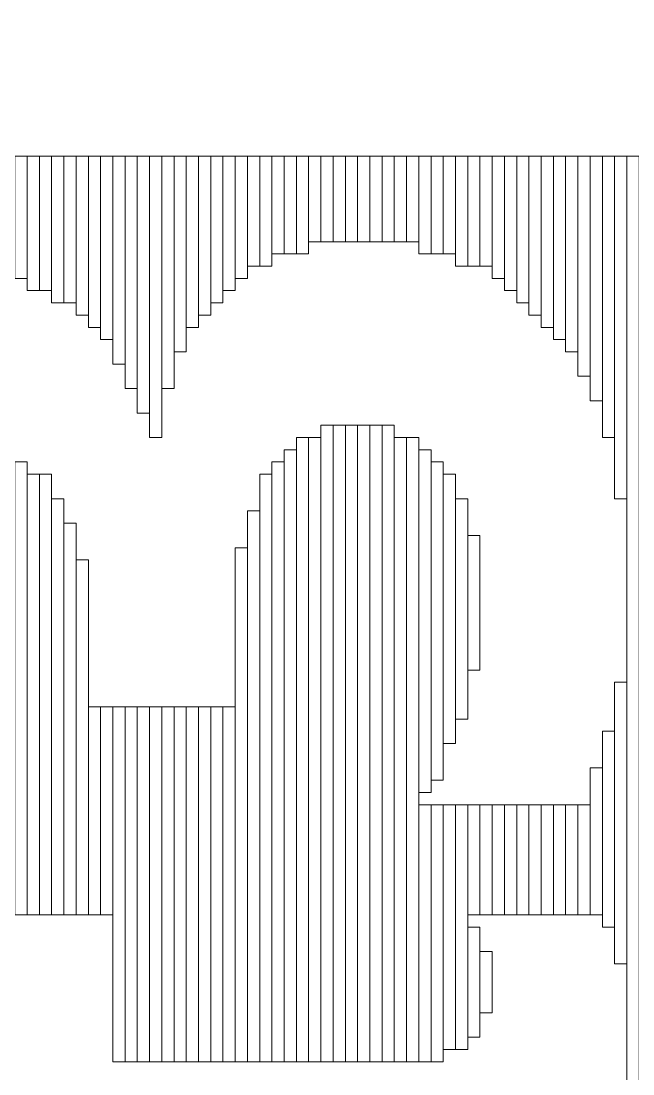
# Model space of a CAD drawing. Header units: millimetres. Extents: x -90 to 99, y -65 to 67.
# Drawn here: x -49.687 to -48.417, y 2.821 to 5.006 of the extents above; entities that cross this region are included whole.
import ezdxf

# ---------------------------------------------------------------- set-up
doc = ezdxf.new("R2010")
doc.units = ezdxf.units.MM
doc.header["$MEASUREMENT"] = 0
doc.layers.add('BG_OUTLINE', color=7, linetype='Continuous')
doc.layers.add('MA_PEN3', color=7, linetype='Continuous')

msp = doc.modelspace()

# ---------------------------------------------------------------- linework, layer by layer
at = {"layer": 'BG_OUTLINE', "color": 3, "lineweight": 9}
msp.add_open_spline([(-71.7269, -61.8795), (-71.7269, -61.8795), (-71.7343, 42.2681), (-71.7343, 42.2681), (-71.7343, 42.2681), (-71.7348, 43.0066), (-71.4419, 43.715), (-70.92, 44.2375), (-70.92, 44.2375), (-70.3982, 44.76), (-69.6866, 45.0538), (-68.9482, 45.0543), (-68.9482, 45.0543), (-68.9482, 45.0543), (75.2046, 45.0543), (75.2046, 45.0543), (75.2046, 45.0543), (76.8319, 45.0552), (78.1763, 43.7805), (78.2661, 42.1556), (78.2661, 42.1556), (78.2661, 42.1556), (78.2661, 31.2814), (78.2661, 31.2814), (78.2661, 31.2814), (78.2661, 31.2814), (72.2646, 31.2814), (72.2646, 31.2814), (72.2646, 31.2814), (72.2646, 31.2814), (72.2646, 26.9814), (72.2646, 26.9814), (72.2646, 26.9814), (72.2646, 26.9814), (78.2661, 26.9814), (78.2661, 26.9814), (78.2661, 26.9814), (78.2661, 26.9814), (78.2661, 18.6553), (78.2661, 18.6553), (78.2661, 18.6553), (78.2661, 18.6553), (72.2496, 18.6553), (72.2496, 18.6553), (72.2496, 18.6553), (72.2496, 18.6553), (72.2496, 14.3553), (72.2496, 14.3553), (72.2496, 14.3553), (72.2496, 14.3553), (78.2661, 14.3553), (78.2661, 14.3553), (78.2661, 14.3553), (78.2661, 14.3553), (78.2661, 9.255), (78.2661, 9.255), (78.2661, 9.255), (78.2661, 9.255), (72.2648, 9.255), (72.2648, 9.255), (72.2648, 9.255), (72.2648, 9.255), (72.2648, 4.955), (72.2648, 4.955), (72.2648, 4.955), (72.2648, 4.955), (78.2661, 4.955), (78.2661, 4.955), (78.2661, 4.955), (78.2661, 4.955), (78.2661, -3.3762), (78.2661, -3.3762), (78.2661, -3.3762), (78.2661, -3.3762), (72.2445, -3.3762), (72.2445, -3.3762), (72.2445, -3.3762), (72.2445, -3.3762), (72.2445, -7.6762), (72.2445, -7.6762), (72.2445, -7.6762), (72.2445, -7.6762), (78.2661, -7.6762), (78.2661, -7.6762), (78.2661, -7.6762), (78.2661, -7.6762), (78.2661, -12.7615), (78.2661, -12.7615), (78.2661, -12.7615), (78.2661, -12.7615), (72.2651, -12.7615), (72.2651, -12.7615), (72.2651, -12.7615), (72.2651, -12.7615), (72.2651, -17.0615), (72.2651, -17.0615), (72.2651, -17.0615), (72.2651, -17.0615), (78.2661, -17.0615), (78.2661, -17.0615), (78.2661, -17.0615), (78.2661, -17.0615), (78.2661, -25.4097), (78.2661, -25.4097), (78.2661, -25.4097), (78.2661, -25.4097), (72.2656, -25.4097), (72.2656, -25.4097), (72.2656, -25.4097), (72.2656, -25.4097), (72.2656, -29.7097), (72.2656, -29.7097), (72.2656, -29.7097), (72.2656, -29.7097), (78.2661, -29.7097), (78.2661, -29.7097), (78.2661, -29.7097), (78.2661, -29.7097), (78.2661, -34.793), (78.2661, -34.793), (78.2661, -34.793), (78.2661, -34.793), (72.2679, -34.793), (72.2679, -34.793), (72.2679, -34.793), (72.2679, -34.793), (72.2679, -39.0929), (72.2679, -39.0929), (72.2679, -39.0929), (72.2679, -39.0929), (78.2661, -39.0929), (78.2661, -39.0929), (78.2661, -39.0929), (78.2661, -39.0929), (78.2661, -47.4269), (78.2661, -47.4269), (78.2661, -47.4269), (78.2661, -47.4269), (72.2679, -47.4269), (72.2679, -47.4269), (72.2679, -47.4269), (72.2679, -47.4269), (72.2679, -51.7269), (72.2679, -51.7269), (72.2679, -51.7269), (72.2679, -51.7269), (78.2661, -51.7269), (78.2661, -51.7269), (78.2661, -51.7269), (78.2661, -51.7269), (78.2661, -51.8138), (78.2661, -51.8138), (78.2661, -51.8138), (78.2661, -51.8138), (78.2656, -61.8468), (78.2656, -61.8468), (78.2656, -61.8468), (78.2661, -62.6669), (77.9407, -63.4536), (77.3612, -64.0339), (77.3612, -64.0339), (76.7817, -64.6142), (75.9915, -64.9405), (75.1713, -64.941), (75.1713, -64.941), (75.1713, -64.941), (-68.6609, -64.9456), (-68.6609, -64.9456), (-68.6609, -64.9456), (-69.4735, -64.9461), (-70.2531, -64.6237), (-70.8281, -64.0495), (-70.8281, -64.0495), (-71.4031, -63.4752), (-71.7264, -62.6922), (-71.7269, -61.8795)], degree=3, knots=[0, 0, 0, 0, 0.022727, 0.022727, 0.022727, 0.022727, 0.045455, 0.045455, 0.045455, 0.045455, 0.068182, 0.068182, 0.068182, 0.068182, 0.090909, 0.090909, 0.090909, 0.090909, 0.113636, 0.113636, 0.113636, 0.113636, 0.136364, 0.136364, 0.136364, 0.136364, 0.159091, 0.159091, 0.159091, 0.159091, 0.181818, 0.181818, 0.181818, 0.181818, 0.204545, 0.204545, 0.204545, 0.204545, 0.227273, 0.227273, 0.227273, 0.227273, 0.25, 0.25, 0.25, 0.25, 0.272727, 0.272727, 0.272727, 0.272727, 0.295455, 0.295455, 0.295455, 0.295455, 0.318182, 0.318182, 0.318182, 0.318182, 0.340909, 0.340909, 0.340909, 0.340909, 0.363636, 0.363636, 0.363636, 0.363636, 0.386364, 0.386364, 0.386364, 0.386364, 0.409091, 0.409091, 0.409091, 0.409091, 0.431818, 0.431818, 0.431818, 0.431818, 0.454545, 0.454545, 0.454545, 0.454545, 0.477273, 0.477273, 0.477273, 0.477273, 0.5, 0.5, 0.5, 0.5, 0.522727, 0.522727, 0.522727, 0.522727, 0.545455, 0.545455, 0.545455, 0.545455, 0.568182, 0.568182, 0.568182, 0.568182, 0.590909, 0.590909, 0.590909, 0.590909, 0.613636, 0.613636, 0.613636, 0.613636, 0.636364, 0.636364, 0.636364, 0.636364, 0.659091, 0.659091, 0.659091, 0.659091, 0.681818, 0.681818, 0.681818, 0.681818, 0.704545, 0.704545, 0.704545, 0.704545, 0.727273, 0.727273, 0.727273, 0.727273, 0.75, 0.75, 0.75, 0.75, 0.772727, 0.772727, 0.772727, 0.772727, 0.795455, 0.795455, 0.795455, 0.795455, 0.818182, 0.818182, 0.818182, 0.818182, 0.840909, 0.840909, 0.840909, 0.840909, 0.863636, 0.863636, 0.863636, 0.863636, 0.886364, 0.886364, 0.886364, 0.886364, 0.909091, 0.909091, 0.909091, 0.909091, 0.931818, 0.931818, 0.931818, 0.931818, 0.954545, 0.954545, 0.954545, 0.954545, 0.977273, 0.977273, 0.977273, 0.977273, 1, 1, 1, 1], dxfattribs=at)
at = {"layer": 'MA_PEN3', "color": 5, "lineweight": 9}
for points in [[(-49.6743, 4.4724), (-49.6743, 4.4724), (-49.6997, 4.4724), (-49.6997, 4.4724), (-49.6997, 4.4724), (-49.6997, 4.4724), (-49.6997, 4.7264), (-49.6997, 4.7264), (-49.6997, 4.7264), (-49.6997, 4.7264), (-49.6743, 4.7264), (-49.6743, 4.7264), (-49.6743, 4.7264), (-49.6743, 4.7264), (-49.6743, 4.4724), (-49.6743, 4.4724)], [(-49.649, 4.447), (-49.649, 4.447), (-49.6743, 4.447), (-49.6743, 4.447), (-49.6743, 4.447), (-49.6743, 4.447), (-49.6743, 4.7264), (-49.6743, 4.7264), (-49.6743, 4.7264), (-49.6743, 4.7264), (-49.649, 4.7264), (-49.649, 4.7264), (-49.649, 4.7264), (-49.649, 4.7264), (-49.649, 4.447), (-49.649, 4.447)], [(-49.6235, 4.447), (-49.6235, 4.447), (-49.649, 4.447), (-49.649, 4.447), (-49.649, 4.447), (-49.649, 4.447), (-49.649, 4.7264), (-49.649, 4.7264), (-49.649, 4.7264), (-49.649, 4.7264), (-49.6235, 4.7264), (-49.6235, 4.7264), (-49.6235, 4.7264), (-49.6235, 4.7264), (-49.6235, 4.447), (-49.6235, 4.447)], [(-49.5981, 4.4216), (-49.5981, 4.4216), (-49.6235, 4.4216), (-49.6235, 4.4216), (-49.6235, 4.4216), (-49.6235, 4.4216), (-49.6235, 4.7264), (-49.6235, 4.7264), (-49.6235, 4.7264), (-49.6235, 4.7264), (-49.5981, 4.7264), (-49.5981, 4.7264), (-49.5981, 4.7264), (-49.5981, 4.7264), (-49.5981, 4.4216), (-49.5981, 4.4216)], [(-49.5728, 4.4216), (-49.5728, 4.4216), (-49.5981, 4.4216), (-49.5981, 4.4216), (-49.5981, 4.4216), (-49.5981, 4.4216), (-49.5981, 4.7264), (-49.5981, 4.7264), (-49.5981, 4.7264), (-49.5981, 4.7264), (-49.5728, 4.7264), (-49.5728, 4.7264), (-49.5728, 4.7264), (-49.5728, 4.7264), (-49.5728, 4.4216), (-49.5728, 4.4216)], [(-49.5473, 4.3962), (-49.5473, 4.3962), (-49.5728, 4.3962), (-49.5728, 4.3962), (-49.5728, 4.3962), (-49.5728, 4.3962), (-49.5728, 4.7264), (-49.5728, 4.7264), (-49.5728, 4.7264), (-49.5728, 4.7264), (-49.5473, 4.7264), (-49.5473, 4.7264), (-49.5473, 4.7264), (-49.5473, 4.7264), (-49.5473, 4.3962), (-49.5473, 4.3962)], [(-49.5219, 4.3708), (-49.5219, 4.3708), (-49.5473, 4.3708), (-49.5473, 4.3708), (-49.5473, 4.3708), (-49.5473, 4.3708), (-49.5473, 4.7264), (-49.5473, 4.7264), (-49.5473, 4.7264), (-49.5473, 4.7264), (-49.5219, 4.7264), (-49.5219, 4.7264), (-49.5219, 4.7264), (-49.5219, 4.7264), (-49.5219, 4.3708), (-49.5219, 4.3708)], [(-49.4966, 4.3454), (-49.4966, 4.3454), (-49.5219, 4.3454), (-49.5219, 4.3454), (-49.5219, 4.3454), (-49.5219, 4.3454), (-49.5219, 4.7264), (-49.5219, 4.7264), (-49.5219, 4.7264), (-49.5219, 4.7264), (-49.4966, 4.7264), (-49.4966, 4.7264), (-49.4966, 4.7264), (-49.4966, 4.7264), (-49.4966, 4.3454), (-49.4966, 4.3454)], [(-49.4711, 4.2946), (-49.4711, 4.2946), (-49.4966, 4.2946), (-49.4966, 4.2946), (-49.4966, 4.2946), (-49.4966, 4.2946), (-49.4966, 4.7264), (-49.4966, 4.7264), (-49.4966, 4.7264), (-49.4966, 4.7264), (-49.4711, 4.7264), (-49.4711, 4.7264), (-49.4711, 4.7264), (-49.4711, 4.7264), (-49.4711, 4.2946), (-49.4711, 4.2946)], [(-49.4457, 4.2438), (-49.4457, 4.2438), (-49.4711, 4.2438), (-49.4711, 4.2438), (-49.4711, 4.2438), (-49.4711, 4.2438), (-49.4711, 4.7264), (-49.4711, 4.7264), (-49.4711, 4.7264), (-49.4711, 4.7264), (-49.4457, 4.7264), (-49.4457, 4.7264), (-49.4457, 4.7264), (-49.4457, 4.7264), (-49.4457, 4.2438), (-49.4457, 4.2438)], [(-49.4204, 4.193), (-49.4204, 4.193), (-49.4457, 4.193), (-49.4457, 4.193), (-49.4457, 4.193), (-49.4457, 4.193), (-49.4457, 4.7264), (-49.4457, 4.7264), (-49.4457, 4.7264), (-49.4457, 4.7264), (-49.4204, 4.7264), (-49.4204, 4.7264), (-49.4204, 4.7264), (-49.4204, 4.7264), (-49.4204, 4.193), (-49.4204, 4.193)], [(-49.3949, 4.1422), (-49.3949, 4.1422), (-49.4204, 4.1422), (-49.4204, 4.1422), (-49.4204, 4.1422), (-49.4204, 4.1422), (-49.4204, 4.7264), (-49.4204, 4.7264), (-49.4204, 4.7264), (-49.4204, 4.7264), (-49.3949, 4.7264), (-49.3949, 4.7264), (-49.3949, 4.7264), (-49.3949, 4.7264), (-49.3949, 4.1422), (-49.3949, 4.1422)], [(-49.3695, 4.2438), (-49.3695, 4.2438), (-49.3949, 4.2438), (-49.3949, 4.2438), (-49.3949, 4.2438), (-49.3949, 4.2438), (-49.3949, 4.7264), (-49.3949, 4.7264), (-49.3949, 4.7264), (-49.3949, 4.7264), (-49.3695, 4.7264), (-49.3695, 4.7264), (-49.3695, 4.7264), (-49.3695, 4.7264), (-49.3695, 4.2438), (-49.3695, 4.2438)], [(-49.3442, 4.32), (-49.3442, 4.32), (-49.3695, 4.32), (-49.3695, 4.32), (-49.3695, 4.32), (-49.3695, 4.32), (-49.3695, 4.7264), (-49.3695, 4.7264), (-49.3695, 4.7264), (-49.3695, 4.7264), (-49.3442, 4.7264), (-49.3442, 4.7264), (-49.3442, 4.7264), (-49.3442, 4.7264), (-49.3442, 4.32), (-49.3442, 4.32)], [(-49.3187, 4.3708), (-49.3187, 4.3708), (-49.3442, 4.3708), (-49.3442, 4.3708), (-49.3442, 4.3708), (-49.3442, 4.3708), (-49.3442, 4.7264), (-49.3442, 4.7264), (-49.3442, 4.7264), (-49.3442, 4.7264), (-49.3187, 4.7264), (-49.3187, 4.7264), (-49.3187, 4.7264), (-49.3187, 4.7264), (-49.3187, 4.3708), (-49.3187, 4.3708)], [(-49.2933, 4.3962), (-49.2933, 4.3962), (-49.3187, 4.3962), (-49.3187, 4.3962), (-49.3187, 4.3962), (-49.3187, 4.3962), (-49.3187, 4.7264), (-49.3187, 4.7264), (-49.3187, 4.7264), (-49.3187, 4.7264), (-49.2933, 4.7264), (-49.2933, 4.7264), (-49.2933, 4.7264), (-49.2933, 4.7264), (-49.2933, 4.3962), (-49.2933, 4.3962)], [(-49.268, 4.4216), (-49.268, 4.4216), (-49.2933, 4.4216), (-49.2933, 4.4216), (-49.2933, 4.4216), (-49.2933, 4.4216), (-49.2933, 4.7264), (-49.2933, 4.7264), (-49.2933, 4.7264), (-49.2933, 4.7264), (-49.268, 4.7264), (-49.268, 4.7264), (-49.268, 4.7264), (-49.268, 4.7264), (-49.268, 4.4216), (-49.268, 4.4216)], [(-49.2425, 4.447), (-49.2425, 4.447), (-49.268, 4.447), (-49.268, 4.447), (-49.268, 4.447), (-49.268, 4.447), (-49.268, 4.7264), (-49.268, 4.7264), (-49.268, 4.7264), (-49.268, 4.7264), (-49.2425, 4.7264), (-49.2425, 4.7264), (-49.2425, 4.7264), (-49.2425, 4.7264), (-49.2425, 4.447), (-49.2425, 4.447)], [(-49.2171, 4.4724), (-49.2171, 4.4724), (-49.2425, 4.4724), (-49.2425, 4.4724), (-49.2425, 4.4724), (-49.2425, 4.4724), (-49.2425, 4.7264), (-49.2425, 4.7264), (-49.2425, 4.7264), (-49.2425, 4.7264), (-49.2171, 4.7264), (-49.2171, 4.7264), (-49.2171, 4.7264), (-49.2171, 4.7264), (-49.2171, 4.4724), (-49.2171, 4.4724)], [(-49.1917, 4.4978), (-49.1917, 4.4978), (-49.2171, 4.4978), (-49.2171, 4.4978), (-49.2171, 4.4978), (-49.2171, 4.4978), (-49.2171, 4.7264), (-49.2171, 4.7264), (-49.2171, 4.7264), (-49.2171, 4.7264), (-49.1917, 4.7264), (-49.1917, 4.7264), (-49.1917, 4.7264), (-49.1917, 4.7264), (-49.1917, 4.4978), (-49.1917, 4.4978)], [(-49.1663, 4.4978), (-49.1663, 4.4978), (-49.1917, 4.4978), (-49.1917, 4.4978), (-49.1917, 4.4978), (-49.1917, 4.4978), (-49.1917, 4.7264), (-49.1917, 4.7264), (-49.1917, 4.7264), (-49.1917, 4.7264), (-49.1663, 4.7264), (-49.1663, 4.7264), (-49.1663, 4.7264), (-49.1663, 4.7264), (-49.1663, 4.4978), (-49.1663, 4.4978)], [(-49.1409, 4.5232), (-49.1409, 4.5232), (-49.1663, 4.5232), (-49.1663, 4.5232), (-49.1663, 4.5232), (-49.1663, 4.5232), (-49.1663, 4.7264), (-49.1663, 4.7264), (-49.1663, 4.7264), (-49.1663, 4.7264), (-49.1409, 4.7264), (-49.1409, 4.7264), (-49.1409, 4.7264), (-49.1409, 4.7264), (-49.1409, 4.5232), (-49.1409, 4.5232)], [(-49.1155, 4.5232), (-49.1155, 4.5232), (-49.1409, 4.5232), (-49.1409, 4.5232), (-49.1409, 4.5232), (-49.1409, 4.5232), (-49.1409, 4.7264), (-49.1409, 4.7264), (-49.1409, 4.7264), (-49.1409, 4.7264), (-49.1155, 4.7264), (-49.1155, 4.7264), (-49.1155, 4.7264), (-49.1155, 4.7264), (-49.1155, 4.5232), (-49.1155, 4.5232)], [(-49.0901, 4.5232), (-49.0901, 4.5232), (-49.1155, 4.5232), (-49.1155, 4.5232), (-49.1155, 4.5232), (-49.1155, 4.5232), (-49.1155, 4.7264), (-49.1155, 4.7264), (-49.1155, 4.7264), (-49.1155, 4.7264), (-49.0901, 4.7264), (-49.0901, 4.7264), (-49.0901, 4.7264), (-49.0901, 4.7264), (-49.0901, 4.5232), (-49.0901, 4.5232)], [(-49.0647, 4.5486), (-49.0647, 4.5486), (-49.0901, 4.5486), (-49.0901, 4.5486), (-49.0901, 4.5486), (-49.0901, 4.5486), (-49.0901, 4.7264), (-49.0901, 4.7264), (-49.0901, 4.7264), (-49.0901, 4.7264), (-49.0647, 4.7264), (-49.0647, 4.7264), (-49.0647, 4.7264), (-49.0647, 4.7264), (-49.0647, 4.5486), (-49.0647, 4.5486)], [(-49.0393, 4.5486), (-49.0393, 4.5486), (-49.0647, 4.5486), (-49.0647, 4.5486), (-49.0647, 4.5486), (-49.0647, 4.5486), (-49.0647, 4.7264), (-49.0647, 4.7264), (-49.0647, 4.7264), (-49.0647, 4.7264), (-49.0393, 4.7264), (-49.0393, 4.7264), (-49.0393, 4.7264), (-49.0393, 4.7264), (-49.0393, 4.5486), (-49.0393, 4.5486)], [(-49.0139, 4.5486), (-49.0139, 4.5486), (-49.0393, 4.5486), (-49.0393, 4.5486), (-49.0393, 4.5486), (-49.0393, 4.5486), (-49.0393, 4.7264), (-49.0393, 4.7264), (-49.0393, 4.7264), (-49.0393, 4.7264), (-49.0139, 4.7264), (-49.0139, 4.7264), (-49.0139, 4.7264), (-49.0139, 4.7264), (-49.0139, 4.5486), (-49.0139, 4.5486)], [(-48.9885, 4.5486), (-48.9885, 4.5486), (-49.0139, 4.5486), (-49.0139, 4.5486), (-49.0139, 4.5486), (-49.0139, 4.5486), (-49.0139, 4.7264), (-49.0139, 4.7264), (-49.0139, 4.7264), (-49.0139, 4.7264), (-48.9885, 4.7264), (-48.9885, 4.7264), (-48.9885, 4.7264), (-48.9885, 4.7264), (-48.9885, 4.5486), (-48.9885, 4.5486)], [(-48.9631, 4.5486), (-48.9631, 4.5486), (-48.9885, 4.5486), (-48.9885, 4.5486), (-48.9885, 4.5486), (-48.9885, 4.5486), (-48.9885, 4.7264), (-48.9885, 4.7264), (-48.9885, 4.7264), (-48.9885, 4.7264), (-48.9631, 4.7264), (-48.9631, 4.7264), (-48.9631, 4.7264), (-48.9631, 4.7264), (-48.9631, 4.5486), (-48.9631, 4.5486)], [(-48.9377, 4.5486), (-48.9377, 4.5486), (-48.9631, 4.5486), (-48.9631, 4.5486), (-48.9631, 4.5486), (-48.9631, 4.5486), (-48.9631, 4.7264), (-48.9631, 4.7264), (-48.9631, 4.7264), (-48.9631, 4.7264), (-48.9377, 4.7264), (-48.9377, 4.7264), (-48.9377, 4.7264), (-48.9377, 4.7264), (-48.9377, 4.5486), (-48.9377, 4.5486)], [(-48.9123, 4.5486), (-48.9123, 4.5486), (-48.9377, 4.5486), (-48.9377, 4.5486), (-48.9377, 4.5486), (-48.9377, 4.5486), (-48.9377, 4.7264), (-48.9377, 4.7264), (-48.9377, 4.7264), (-48.9377, 4.7264), (-48.9123, 4.7264), (-48.9123, 4.7264), (-48.9123, 4.7264), (-48.9123, 4.7264), (-48.9123, 4.5486), (-48.9123, 4.5486)], [(-48.8869, 4.5486), (-48.8869, 4.5486), (-48.9123, 4.5486), (-48.9123, 4.5486), (-48.9123, 4.5486), (-48.9123, 4.5486), (-48.9123, 4.7264), (-48.9123, 4.7264), (-48.9123, 4.7264), (-48.9123, 4.7264), (-48.8869, 4.7264), (-48.8869, 4.7264), (-48.8869, 4.7264), (-48.8869, 4.7264), (-48.8869, 4.5486), (-48.8869, 4.5486)], [(-48.8615, 4.5486), (-48.8615, 4.5486), (-48.8869, 4.5486), (-48.8869, 4.5486), (-48.8869, 4.5486), (-48.8869, 4.5486), (-48.8869, 4.7264), (-48.8869, 4.7264), (-48.8869, 4.7264), (-48.8869, 4.7264), (-48.8615, 4.7264), (-48.8615, 4.7264), (-48.8615, 4.7264), (-48.8615, 4.7264), (-48.8615, 4.5486), (-48.8615, 4.5486)], [(-48.8361, 4.5232), (-48.8361, 4.5232), (-48.8615, 4.5232), (-48.8615, 4.5232), (-48.8615, 4.5232), (-48.8615, 4.5232), (-48.8615, 4.7264), (-48.8615, 4.7264), (-48.8615, 4.7264), (-48.8615, 4.7264), (-48.8361, 4.7264), (-48.8361, 4.7264), (-48.8361, 4.7264), (-48.8361, 4.7264), (-48.8361, 4.5232), (-48.8361, 4.5232)], [(-48.8107, 4.5232), (-48.8107, 4.5232), (-48.8361, 4.5232), (-48.8361, 4.5232), (-48.8361, 4.5232), (-48.8361, 4.5232), (-48.8361, 4.7264), (-48.8361, 4.7264), (-48.8361, 4.7264), (-48.8361, 4.7264), (-48.8107, 4.7264), (-48.8107, 4.7264), (-48.8107, 4.7264), (-48.8107, 4.7264), (-48.8107, 4.5232), (-48.8107, 4.5232)], [(-48.7853, 4.5232), (-48.7853, 4.5232), (-48.8107, 4.5232), (-48.8107, 4.5232), (-48.8107, 4.5232), (-48.8107, 4.5232), (-48.8107, 4.7264), (-48.8107, 4.7264), (-48.8107, 4.7264), (-48.8107, 4.7264), (-48.7853, 4.7264), (-48.7853, 4.7264), (-48.7853, 4.7264), (-48.7853, 4.7264), (-48.7853, 4.5232), (-48.7853, 4.5232)], [(-48.7599, 4.4978), (-48.7599, 4.4978), (-48.7853, 4.4978), (-48.7853, 4.4978), (-48.7853, 4.4978), (-48.7853, 4.4978), (-48.7853, 4.7264), (-48.7853, 4.7264), (-48.7853, 4.7264), (-48.7853, 4.7264), (-48.7599, 4.7264), (-48.7599, 4.7264), (-48.7599, 4.7264), (-48.7599, 4.7264), (-48.7599, 4.4978), (-48.7599, 4.4978)], [(-48.7345, 4.4978), (-48.7345, 4.4978), (-48.7599, 4.4978), (-48.7599, 4.4978), (-48.7599, 4.4978), (-48.7599, 4.4978), (-48.7599, 4.7264), (-48.7599, 4.7264), (-48.7599, 4.7264), (-48.7599, 4.7264), (-48.7345, 4.7264), (-48.7345, 4.7264), (-48.7345, 4.7264), (-48.7345, 4.7264), (-48.7345, 4.4978), (-48.7345, 4.4978)], [(-48.7091, 4.4978), (-48.7091, 4.4978), (-48.7345, 4.4978), (-48.7345, 4.4978), (-48.7345, 4.4978), (-48.7345, 4.4978), (-48.7345, 4.7264), (-48.7345, 4.7264), (-48.7345, 4.7264), (-48.7345, 4.7264), (-48.7091, 4.7264), (-48.7091, 4.7264), (-48.7091, 4.7264), (-48.7091, 4.7264), (-48.7091, 4.4978), (-48.7091, 4.4978)], [(-48.6837, 4.4724), (-48.6837, 4.4724), (-48.7091, 4.4724), (-48.7091, 4.4724), (-48.7091, 4.4724), (-48.7091, 4.4724), (-48.7091, 4.7264), (-48.7091, 4.7264), (-48.7091, 4.7264), (-48.7091, 4.7264), (-48.6837, 4.7264), (-48.6837, 4.7264), (-48.6837, 4.7264), (-48.6837, 4.7264), (-48.6837, 4.4724), (-48.6837, 4.4724)], [(-48.6583, 4.447), (-48.6583, 4.447), (-48.6837, 4.447), (-48.6837, 4.447), (-48.6837, 4.447), (-48.6837, 4.447), (-48.6837, 4.7264), (-48.6837, 4.7264), (-48.6837, 4.7264), (-48.6837, 4.7264), (-48.6583, 4.7264), (-48.6583, 4.7264), (-48.6583, 4.7264), (-48.6583, 4.7264), (-48.6583, 4.447), (-48.6583, 4.447)], [(-48.6329, 4.4216), (-48.6329, 4.4216), (-48.6583, 4.4216), (-48.6583, 4.4216), (-48.6583, 4.4216), (-48.6583, 4.4216), (-48.6583, 4.7264), (-48.6583, 4.7264), (-48.6583, 4.7264), (-48.6583, 4.7264), (-48.6329, 4.7264), (-48.6329, 4.7264), (-48.6329, 4.7264), (-48.6329, 4.7264), (-48.6329, 4.4216), (-48.6329, 4.4216)], [(-48.6075, 4.3962), (-48.6075, 4.3962), (-48.6329, 4.3962), (-48.6329, 4.3962), (-48.6329, 4.3962), (-48.6329, 4.3962), (-48.6329, 4.7264), (-48.6329, 4.7264), (-48.6329, 4.7264), (-48.6329, 4.7264), (-48.6075, 4.7264), (-48.6075, 4.7264), (-48.6075, 4.7264), (-48.6075, 4.7264), (-48.6075, 4.3962), (-48.6075, 4.3962)], [(-48.5821, 4.3708), (-48.5821, 4.3708), (-48.6075, 4.3708), (-48.6075, 4.3708), (-48.6075, 4.3708), (-48.6075, 4.3708), (-48.6075, 4.7264), (-48.6075, 4.7264), (-48.6075, 4.7264), (-48.6075, 4.7264), (-48.5821, 4.7264), (-48.5821, 4.7264), (-48.5821, 4.7264), (-48.5821, 4.7264), (-48.5821, 4.3708), (-48.5821, 4.3708)], [(-48.5567, 4.3454), (-48.5567, 4.3454), (-48.5821, 4.3454), (-48.5821, 4.3454), (-48.5821, 4.3454), (-48.5821, 4.3454), (-48.5821, 4.7264), (-48.5821, 4.7264), (-48.5821, 4.7264), (-48.5821, 4.7264), (-48.5567, 4.7264), (-48.5567, 4.7264), (-48.5567, 4.7264), (-48.5567, 4.7264), (-48.5567, 4.3454), (-48.5567, 4.3454)], [(-48.5313, 4.32), (-48.5313, 4.32), (-48.5567, 4.32), (-48.5567, 4.32), (-48.5567, 4.32), (-48.5567, 4.32), (-48.5567, 4.7264), (-48.5567, 4.7264), (-48.5567, 4.7264), (-48.5567, 4.7264), (-48.5313, 4.7264), (-48.5313, 4.7264), (-48.5313, 4.7264), (-48.5313, 4.7264), (-48.5313, 4.32), (-48.5313, 4.32)], [(-48.5059, 4.2692), (-48.5059, 4.2692), (-48.5313, 4.2692), (-48.5313, 4.2692), (-48.5313, 4.2692), (-48.5313, 4.2692), (-48.5313, 4.7264), (-48.5313, 4.7264), (-48.5313, 4.7264), (-48.5313, 4.7264), (-48.5059, 4.7264), (-48.5059, 4.7264), (-48.5059, 4.7264), (-48.5059, 4.7264), (-48.5059, 4.2692), (-48.5059, 4.2692)], [(-48.4805, 4.2184), (-48.4805, 4.2184), (-48.5059, 4.2184), (-48.5059, 4.2184), (-48.5059, 4.2184), (-48.5059, 4.2184), (-48.5059, 4.7264), (-48.5059, 4.7264), (-48.5059, 4.7264), (-48.5059, 4.7264), (-48.4805, 4.7264), (-48.4805, 4.7264), (-48.4805, 4.7264), (-48.4805, 4.7264), (-48.4805, 4.2184), (-48.4805, 4.2184)], [(-48.4551, 4.1422), (-48.4551, 4.1422), (-48.4805, 4.1422), (-48.4805, 4.1422), (-48.4805, 4.1422), (-48.4805, 4.1422), (-48.4805, 4.7264), (-48.4805, 4.7264), (-48.4805, 4.7264), (-48.4805, 4.7264), (-48.4551, 4.7264), (-48.4551, 4.7264), (-48.4551, 4.7264), (-48.4551, 4.7264), (-48.4551, 4.1422), (-48.4551, 4.1422)], [(-48.4297, 4.0152), (-48.4297, 4.0152), (-48.4551, 4.0152), (-48.4551, 4.0152), (-48.4551, 4.0152), (-48.4551, 4.0152), (-48.4551, 4.7264), (-48.4551, 4.7264), (-48.4551, 4.7264), (-48.4551, 4.7264), (-48.4297, 4.7264), (-48.4297, 4.7264), (-48.4297, 4.7264), (-48.4297, 4.7264), (-48.4297, 4.0152), (-48.4297, 4.0152)], [(-48.4043, -7.3384), (-48.4043, -7.3384), (-48.4297, -7.3384), (-48.4297, -7.3384), (-48.4297, -7.3384), (-48.4297, -7.3384), (-48.4297, 4.7264), (-48.4297, 4.7264), (-48.4297, 4.7264), (-48.4297, 4.7264), (-48.4043, 4.7264), (-48.4043, 4.7264), (-48.4043, 4.7264), (-48.4043, 4.7264), (-48.4043, -7.3384), (-48.4043, -7.3384)], [(-49.0393, 2.8468), (-49.0393, 2.8468), (-49.0647, 2.8468), (-49.0647, 2.8468), (-49.0647, 2.8468), (-49.0647, 2.8468), (-49.0647, 4.1676), (-49.0647, 4.1676), (-49.0647, 4.1676), (-49.0647, 4.1676), (-49.0393, 4.1676), (-49.0393, 4.1676), (-49.0393, 4.1676), (-49.0393, 4.1676), (-49.0393, 2.8468), (-49.0393, 2.8468)], [(-49.0139, 2.8468), (-49.0139, 2.8468), (-49.0393, 2.8468), (-49.0393, 2.8468), (-49.0393, 2.8468), (-49.0393, 2.8468), (-49.0393, 4.1676), (-49.0393, 4.1676), (-49.0393, 4.1676), (-49.0393, 4.1676), (-49.0139, 4.1676), (-49.0139, 4.1676), (-49.0139, 4.1676), (-49.0139, 4.1676), (-49.0139, 2.8468), (-49.0139, 2.8468)], [(-48.9885, 2.8468), (-48.9885, 2.8468), (-49.0139, 2.8468), (-49.0139, 2.8468), (-49.0139, 2.8468), (-49.0139, 2.8468), (-49.0139, 4.1676), (-49.0139, 4.1676), (-49.0139, 4.1676), (-49.0139, 4.1676), (-48.9885, 4.1676), (-48.9885, 4.1676), (-48.9885, 4.1676), (-48.9885, 4.1676), (-48.9885, 2.8468), (-48.9885, 2.8468)], [(-48.9631, 2.8468), (-48.9631, 2.8468), (-48.9885, 2.8468), (-48.9885, 2.8468), (-48.9885, 2.8468), (-48.9885, 2.8468), (-48.9885, 4.1676), (-48.9885, 4.1676), (-48.9885, 4.1676), (-48.9885, 4.1676), (-48.9631, 4.1676), (-48.9631, 4.1676), (-48.9631, 4.1676), (-48.9631, 4.1676), (-48.9631, 2.8468), (-48.9631, 2.8468)], [(-48.9377, 2.8468), (-48.9377, 2.8468), (-48.9631, 2.8468), (-48.9631, 2.8468), (-48.9631, 2.8468), (-48.9631, 2.8468), (-48.9631, 4.1676), (-48.9631, 4.1676), (-48.9631, 4.1676), (-48.9631, 4.1676), (-48.9377, 4.1676), (-48.9377, 4.1676), (-48.9377, 4.1676), (-48.9377, 4.1676), (-48.9377, 2.8468), (-48.9377, 2.8468)], [(-48.9123, 2.8468), (-48.9123, 2.8468), (-48.9377, 2.8468), (-48.9377, 2.8468), (-48.9377, 2.8468), (-48.9377, 2.8468), (-48.9377, 4.1676), (-48.9377, 4.1676), (-48.9377, 4.1676), (-48.9377, 4.1676), (-48.9123, 4.1676), (-48.9123, 4.1676), (-48.9123, 4.1676), (-48.9123, 4.1676), (-48.9123, 2.8468), (-48.9123, 2.8468)], [(-49.0901, 2.8468), (-49.0901, 2.8468), (-49.1155, 2.8468), (-49.1155, 2.8468), (-49.1155, 2.8468), (-49.1155, 2.8468), (-49.1155, 4.1422), (-49.1155, 4.1422), (-49.1155, 4.1422), (-49.1155, 4.1422), (-49.0901, 4.1422), (-49.0901, 4.1422), (-49.0901, 4.1422), (-49.0901, 4.1422), (-49.0901, 2.8468), (-49.0901, 2.8468)], [(-49.0647, 2.8468), (-49.0647, 2.8468), (-49.0901, 2.8468), (-49.0901, 2.8468), (-49.0901, 2.8468), (-49.0901, 2.8468), (-49.0901, 4.1422), (-49.0901, 4.1422), (-49.0901, 4.1422), (-49.0901, 4.1422), (-49.0647, 4.1422), (-49.0647, 4.1422), (-49.0647, 4.1422), (-49.0647, 4.1422), (-49.0647, 2.8468), (-49.0647, 2.8468)], [(-48.8869, 2.8468), (-48.8869, 2.8468), (-48.9123, 2.8468), (-48.9123, 2.8468), (-48.9123, 2.8468), (-48.9123, 2.8468), (-48.9123, 4.1422), (-48.9123, 4.1422), (-48.9123, 4.1422), (-48.9123, 4.1422), (-48.8869, 4.1422), (-48.8869, 4.1422), (-48.8869, 4.1422), (-48.8869, 4.1422), (-48.8869, 2.8468), (-48.8869, 2.8468)], [(-48.8615, 2.8468), (-48.8615, 2.8468), (-48.8869, 2.8468), (-48.8869, 2.8468), (-48.8869, 2.8468), (-48.8869, 2.8468), (-48.8869, 4.1422), (-48.8869, 4.1422), (-48.8869, 4.1422), (-48.8869, 4.1422), (-48.8615, 4.1422), (-48.8615, 4.1422), (-48.8615, 4.1422), (-48.8615, 4.1422), (-48.8615, 2.8468), (-48.8615, 2.8468)], [(-49.1155, 2.8468), (-49.1155, 2.8468), (-49.1409, 2.8468), (-49.1409, 2.8468), (-49.1409, 2.8468), (-49.1409, 2.8468), (-49.1409, 4.1168), (-49.1409, 4.1168), (-49.1409, 4.1168), (-49.1409, 4.1168), (-49.1155, 4.1168), (-49.1155, 4.1168), (-49.1155, 4.1168), (-49.1155, 4.1168), (-49.1155, 2.8468), (-49.1155, 2.8468)], [(-48.8361, 3.4056), (-48.8361, 3.4056), (-48.8615, 3.4056), (-48.8615, 3.4056), (-48.8615, 3.4056), (-48.8615, 3.4056), (-48.8615, 4.1168), (-48.8615, 4.1168), (-48.8615, 4.1168), (-48.8615, 4.1168), (-48.8361, 4.1168), (-48.8361, 4.1168), (-48.8361, 4.1168), (-48.8361, 4.1168), (-48.8361, 3.4056), (-48.8361, 3.4056)], [(-49.6743, 3.1516), (-49.6743, 3.1516), (-49.6997, 3.1516), (-49.6997, 3.1516), (-49.6997, 3.1516), (-49.6997, 3.1516), (-49.6997, 4.0914), (-49.6997, 4.0914), (-49.6997, 4.0914), (-49.6997, 4.0914), (-49.6743, 4.0914), (-49.6743, 4.0914), (-49.6743, 4.0914), (-49.6743, 4.0914), (-49.6743, 3.1516), (-49.6743, 3.1516)], [(-49.1409, 2.8468), (-49.1409, 2.8468), (-49.1663, 2.8468), (-49.1663, 2.8468), (-49.1663, 2.8468), (-49.1663, 2.8468), (-49.1663, 4.0914), (-49.1663, 4.0914), (-49.1663, 4.0914), (-49.1663, 4.0914), (-49.1409, 4.0914), (-49.1409, 4.0914), (-49.1409, 4.0914), (-49.1409, 4.0914), (-49.1409, 2.8468), (-49.1409, 2.8468)], [(-48.8107, 3.431), (-48.8107, 3.431), (-48.8361, 3.431), (-48.8361, 3.431), (-48.8361, 3.431), (-48.8361, 3.431), (-48.8361, 4.0914), (-48.8361, 4.0914), (-48.8361, 4.0914), (-48.8361, 4.0914), (-48.8107, 4.0914), (-48.8107, 4.0914), (-48.8107, 4.0914), (-48.8107, 4.0914), (-48.8107, 3.431), (-48.8107, 3.431)], [(-49.649, 3.1516), (-49.649, 3.1516), (-49.6743, 3.1516), (-49.6743, 3.1516), (-49.6743, 3.1516), (-49.6743, 3.1516), (-49.6743, 4.066), (-49.6743, 4.066), (-49.6743, 4.066), (-49.6743, 4.066), (-49.649, 4.066), (-49.649, 4.066), (-49.649, 4.066), (-49.649, 4.066), (-49.649, 3.1516), (-49.649, 3.1516)], [(-49.6235, 3.1516), (-49.6235, 3.1516), (-49.649, 3.1516), (-49.649, 3.1516), (-49.649, 3.1516), (-49.649, 3.1516), (-49.649, 4.066), (-49.649, 4.066), (-49.649, 4.066), (-49.649, 4.066), (-49.6235, 4.066), (-49.6235, 4.066), (-49.6235, 4.066), (-49.6235, 4.066), (-49.6235, 3.1516), (-49.6235, 3.1516)], [(-49.1663, 2.8468), (-49.1663, 2.8468), (-49.1917, 2.8468), (-49.1917, 2.8468), (-49.1917, 2.8468), (-49.1917, 2.8468), (-49.1917, 4.066), (-49.1917, 4.066), (-49.1917, 4.066), (-49.1917, 4.066), (-49.1663, 4.066), (-49.1663, 4.066), (-49.1663, 4.066), (-49.1663, 4.066), (-49.1663, 2.8468), (-49.1663, 2.8468)], [(-48.7853, 3.5072), (-48.7853, 3.5072), (-48.8107, 3.5072), (-48.8107, 3.5072), (-48.8107, 3.5072), (-48.8107, 3.5072), (-48.8107, 4.066), (-48.8107, 4.066), (-48.8107, 4.066), (-48.8107, 4.066), (-48.7853, 4.066), (-48.7853, 4.066), (-48.7853, 4.066), (-48.7853, 4.066), (-48.7853, 3.5072), (-48.7853, 3.5072)], [(-49.5981, 3.1516), (-49.5981, 3.1516), (-49.6235, 3.1516), (-49.6235, 3.1516), (-49.6235, 3.1516), (-49.6235, 3.1516), (-49.6235, 4.0152), (-49.6235, 4.0152), (-49.6235, 4.0152), (-49.6235, 4.0152), (-49.5981, 4.0152), (-49.5981, 4.0152), (-49.5981, 4.0152), (-49.5981, 4.0152), (-49.5981, 3.1516), (-49.5981, 3.1516)], [(-48.7599, 3.558), (-48.7599, 3.558), (-48.7853, 3.558), (-48.7853, 3.558), (-48.7853, 3.558), (-48.7853, 3.558), (-48.7853, 4.0152), (-48.7853, 4.0152), (-48.7853, 4.0152), (-48.7853, 4.0152), (-48.7599, 4.0152), (-48.7599, 4.0152), (-48.7599, 4.0152), (-48.7599, 4.0152), (-48.7599, 3.558), (-48.7599, 3.558)], [(-49.1917, 2.8468), (-49.1917, 2.8468), (-49.2171, 2.8468), (-49.2171, 2.8468), (-49.2171, 2.8468), (-49.2171, 2.8468), (-49.2171, 3.9898), (-49.2171, 3.9898), (-49.2171, 3.9898), (-49.2171, 3.9898), (-49.1917, 3.9898), (-49.1917, 3.9898), (-49.1917, 3.9898), (-49.1917, 3.9898), (-49.1917, 2.8468), (-49.1917, 2.8468)], [(-49.5728, 3.1516), (-49.5728, 3.1516), (-49.5981, 3.1516), (-49.5981, 3.1516), (-49.5981, 3.1516), (-49.5981, 3.1516), (-49.5981, 3.9644), (-49.5981, 3.9644), (-49.5981, 3.9644), (-49.5981, 3.9644), (-49.5728, 3.9644), (-49.5728, 3.9644), (-49.5728, 3.9644), (-49.5728, 3.9644), (-49.5728, 3.1516), (-49.5728, 3.1516)], [(-48.7345, 3.6596), (-48.7345, 3.6596), (-48.7599, 3.6596), (-48.7599, 3.6596), (-48.7599, 3.6596), (-48.7599, 3.6596), (-48.7599, 3.939), (-48.7599, 3.939), (-48.7599, 3.939), (-48.7599, 3.939), (-48.7345, 3.939), (-48.7345, 3.939), (-48.7345, 3.939), (-48.7345, 3.939), (-48.7345, 3.6596), (-48.7345, 3.6596)], [(-49.2171, 2.8468), (-49.2171, 2.8468), (-49.2425, 2.8468), (-49.2425, 2.8468), (-49.2425, 2.8468), (-49.2425, 2.8468), (-49.2425, 3.9136), (-49.2425, 3.9136), (-49.2425, 3.9136), (-49.2425, 3.9136), (-49.2171, 3.9136), (-49.2171, 3.9136), (-49.2171, 3.9136), (-49.2171, 3.9136), (-49.2171, 2.8468), (-49.2171, 2.8468)], [(-49.5473, 3.1516), (-49.5473, 3.1516), (-49.5728, 3.1516), (-49.5728, 3.1516), (-49.5728, 3.1516), (-49.5728, 3.1516), (-49.5728, 3.8882), (-49.5728, 3.8882), (-49.5728, 3.8882), (-49.5728, 3.8882), (-49.5473, 3.8882), (-49.5473, 3.8882), (-49.5473, 3.8882), (-49.5473, 3.8882), (-49.5473, 3.1516), (-49.5473, 3.1516)], [(-48.4297, 3.05), (-48.4297, 3.05), (-48.4551, 3.05), (-48.4551, 3.05), (-48.4551, 3.05), (-48.4551, 3.05), (-48.4551, 3.6342), (-48.4551, 3.6342), (-48.4551, 3.6342), (-48.4551, 3.6342), (-48.4297, 3.6342), (-48.4297, 3.6342), (-48.4297, 3.6342), (-48.4297, 3.6342), (-48.4297, 3.05), (-48.4297, 3.05)], [(-49.5219, 3.1516), (-49.5219, 3.1516), (-49.5473, 3.1516), (-49.5473, 3.1516), (-49.5473, 3.1516), (-49.5473, 3.1516), (-49.5473, 3.5834), (-49.5473, 3.5834), (-49.5473, 3.5834), (-49.5473, 3.5834), (-49.5219, 3.5834), (-49.5219, 3.5834), (-49.5219, 3.5834), (-49.5219, 3.5834), (-49.5219, 3.1516), (-49.5219, 3.1516)], [(-49.4966, 3.1516), (-49.4966, 3.1516), (-49.5219, 3.1516), (-49.5219, 3.1516), (-49.5219, 3.1516), (-49.5219, 3.1516), (-49.5219, 3.5834), (-49.5219, 3.5834), (-49.5219, 3.5834), (-49.5219, 3.5834), (-49.4966, 3.5834), (-49.4966, 3.5834), (-49.4966, 3.5834), (-49.4966, 3.5834), (-49.4966, 3.1516), (-49.4966, 3.1516)], [(-49.4711, 2.8468), (-49.4711, 2.8468), (-49.4966, 2.8468), (-49.4966, 2.8468), (-49.4966, 2.8468), (-49.4966, 2.8468), (-49.4966, 3.5834), (-49.4966, 3.5834), (-49.4966, 3.5834), (-49.4966, 3.5834), (-49.4711, 3.5834), (-49.4711, 3.5834), (-49.4711, 3.5834), (-49.4711, 3.5834), (-49.4711, 2.8468), (-49.4711, 2.8468)], [(-49.4457, 2.8468), (-49.4457, 2.8468), (-49.4711, 2.8468), (-49.4711, 2.8468), (-49.4711, 2.8468), (-49.4711, 2.8468), (-49.4711, 3.5834), (-49.4711, 3.5834), (-49.4711, 3.5834), (-49.4711, 3.5834), (-49.4457, 3.5834), (-49.4457, 3.5834), (-49.4457, 3.5834), (-49.4457, 3.5834), (-49.4457, 2.8468), (-49.4457, 2.8468)], [(-49.4204, 2.8468), (-49.4204, 2.8468), (-49.4457, 2.8468), (-49.4457, 2.8468), (-49.4457, 2.8468), (-49.4457, 2.8468), (-49.4457, 3.5834), (-49.4457, 3.5834), (-49.4457, 3.5834), (-49.4457, 3.5834), (-49.4204, 3.5834), (-49.4204, 3.5834), (-49.4204, 3.5834), (-49.4204, 3.5834), (-49.4204, 2.8468), (-49.4204, 2.8468)], [(-49.3949, 2.8468), (-49.3949, 2.8468), (-49.4204, 2.8468), (-49.4204, 2.8468), (-49.4204, 2.8468), (-49.4204, 2.8468), (-49.4204, 3.5834), (-49.4204, 3.5834), (-49.4204, 3.5834), (-49.4204, 3.5834), (-49.3949, 3.5834), (-49.3949, 3.5834), (-49.3949, 3.5834), (-49.3949, 3.5834), (-49.3949, 2.8468), (-49.3949, 2.8468)], [(-49.3695, 2.8468), (-49.3695, 2.8468), (-49.3949, 2.8468), (-49.3949, 2.8468), (-49.3949, 2.8468), (-49.3949, 2.8468), (-49.3949, 3.5834), (-49.3949, 3.5834), (-49.3949, 3.5834), (-49.3949, 3.5834), (-49.3695, 3.5834), (-49.3695, 3.5834), (-49.3695, 3.5834), (-49.3695, 3.5834), (-49.3695, 2.8468), (-49.3695, 2.8468)], [(-49.3442, 2.8468), (-49.3442, 2.8468), (-49.3695, 2.8468), (-49.3695, 2.8468), (-49.3695, 2.8468), (-49.3695, 2.8468), (-49.3695, 3.5834), (-49.3695, 3.5834), (-49.3695, 3.5834), (-49.3695, 3.5834), (-49.3442, 3.5834), (-49.3442, 3.5834), (-49.3442, 3.5834), (-49.3442, 3.5834), (-49.3442, 2.8468), (-49.3442, 2.8468)], [(-49.3187, 2.8468), (-49.3187, 2.8468), (-49.3442, 2.8468), (-49.3442, 2.8468), (-49.3442, 2.8468), (-49.3442, 2.8468), (-49.3442, 3.5834), (-49.3442, 3.5834), (-49.3442, 3.5834), (-49.3442, 3.5834), (-49.3187, 3.5834), (-49.3187, 3.5834), (-49.3187, 3.5834), (-49.3187, 3.5834), (-49.3187, 2.8468), (-49.3187, 2.8468)], [(-49.2933, 2.8468), (-49.2933, 2.8468), (-49.3187, 2.8468), (-49.3187, 2.8468), (-49.3187, 2.8468), (-49.3187, 2.8468), (-49.3187, 3.5834), (-49.3187, 3.5834), (-49.3187, 3.5834), (-49.3187, 3.5834), (-49.2933, 3.5834), (-49.2933, 3.5834), (-49.2933, 3.5834), (-49.2933, 3.5834), (-49.2933, 2.8468), (-49.2933, 2.8468)], [(-49.268, 2.8468), (-49.268, 2.8468), (-49.2933, 2.8468), (-49.2933, 2.8468), (-49.2933, 2.8468), (-49.2933, 2.8468), (-49.2933, 3.5834), (-49.2933, 3.5834), (-49.2933, 3.5834), (-49.2933, 3.5834), (-49.268, 3.5834), (-49.268, 3.5834), (-49.268, 3.5834), (-49.268, 3.5834), (-49.268, 2.8468), (-49.268, 2.8468)], [(-49.2425, 2.8468), (-49.2425, 2.8468), (-49.268, 2.8468), (-49.268, 2.8468), (-49.268, 2.8468), (-49.268, 2.8468), (-49.268, 3.5834), (-49.268, 3.5834), (-49.268, 3.5834), (-49.268, 3.5834), (-49.2425, 3.5834), (-49.2425, 3.5834), (-49.2425, 3.5834), (-49.2425, 3.5834), (-49.2425, 2.8468), (-49.2425, 2.8468)], [(-48.4551, 3.1262), (-48.4551, 3.1262), (-48.4805, 3.1262), (-48.4805, 3.1262), (-48.4805, 3.1262), (-48.4805, 3.1262), (-48.4805, 3.5326), (-48.4805, 3.5326), (-48.4805, 3.5326), (-48.4805, 3.5326), (-48.4551, 3.5326), (-48.4551, 3.5326), (-48.4551, 3.5326), (-48.4551, 3.5326), (-48.4551, 3.1262), (-48.4551, 3.1262)], [(-48.4805, 3.1516), (-48.4805, 3.1516), (-48.5059, 3.1516), (-48.5059, 3.1516), (-48.5059, 3.1516), (-48.5059, 3.1516), (-48.5059, 3.4564), (-48.5059, 3.4564), (-48.5059, 3.4564), (-48.5059, 3.4564), (-48.4805, 3.4564), (-48.4805, 3.4564), (-48.4805, 3.4564), (-48.4805, 3.4564), (-48.4805, 3.1516), (-48.4805, 3.1516)], [(-48.8361, 2.8468), (-48.8361, 2.8468), (-48.8615, 2.8468), (-48.8615, 2.8468), (-48.8615, 2.8468), (-48.8615, 2.8468), (-48.8615, 3.3802), (-48.8615, 3.3802), (-48.8615, 3.3802), (-48.8615, 3.3802), (-48.8361, 3.3802), (-48.8361, 3.3802), (-48.8361, 3.3802), (-48.8361, 3.3802), (-48.8361, 2.8468), (-48.8361, 2.8468)], [(-48.8107, 2.8468), (-48.8107, 2.8468), (-48.8361, 2.8468), (-48.8361, 2.8468), (-48.8361, 2.8468), (-48.8361, 2.8468), (-48.8361, 3.3802), (-48.8361, 3.3802), (-48.8361, 3.3802), (-48.8361, 3.3802), (-48.8107, 3.3802), (-48.8107, 3.3802), (-48.8107, 3.3802), (-48.8107, 3.3802), (-48.8107, 2.8468), (-48.8107, 2.8468)], [(-48.7853, 2.8722), (-48.7853, 2.8722), (-48.8107, 2.8722), (-48.8107, 2.8722), (-48.8107, 2.8722), (-48.8107, 2.8722), (-48.8107, 3.3802), (-48.8107, 3.3802), (-48.8107, 3.3802), (-48.8107, 3.3802), (-48.7853, 3.3802), (-48.7853, 3.3802), (-48.7853, 3.3802), (-48.7853, 3.3802), (-48.7853, 2.8722), (-48.7853, 2.8722)], [(-48.7599, 2.8722), (-48.7599, 2.8722), (-48.7853, 2.8722), (-48.7853, 2.8722), (-48.7853, 2.8722), (-48.7853, 2.8722), (-48.7853, 3.3802), (-48.7853, 3.3802), (-48.7853, 3.3802), (-48.7853, 3.3802), (-48.7599, 3.3802), (-48.7599, 3.3802), (-48.7599, 3.3802), (-48.7599, 3.3802), (-48.7599, 2.8722), (-48.7599, 2.8722)], [(-48.7345, 3.1516), (-48.7345, 3.1516), (-48.7599, 3.1516), (-48.7599, 3.1516), (-48.7599, 3.1516), (-48.7599, 3.1516), (-48.7599, 3.3802), (-48.7599, 3.3802), (-48.7599, 3.3802), (-48.7599, 3.3802), (-48.7345, 3.3802), (-48.7345, 3.3802), (-48.7345, 3.3802), (-48.7345, 3.3802), (-48.7345, 3.1516), (-48.7345, 3.1516)], [(-48.7091, 3.1516), (-48.7091, 3.1516), (-48.7345, 3.1516), (-48.7345, 3.1516), (-48.7345, 3.1516), (-48.7345, 3.1516), (-48.7345, 3.3802), (-48.7345, 3.3802), (-48.7345, 3.3802), (-48.7345, 3.3802), (-48.7091, 3.3802), (-48.7091, 3.3802), (-48.7091, 3.3802), (-48.7091, 3.3802), (-48.7091, 3.1516), (-48.7091, 3.1516)], [(-48.6837, 3.1516), (-48.6837, 3.1516), (-48.7091, 3.1516), (-48.7091, 3.1516), (-48.7091, 3.1516), (-48.7091, 3.1516), (-48.7091, 3.3802), (-48.7091, 3.3802), (-48.7091, 3.3802), (-48.7091, 3.3802), (-48.6837, 3.3802), (-48.6837, 3.3802), (-48.6837, 3.3802), (-48.6837, 3.3802), (-48.6837, 3.1516), (-48.6837, 3.1516)], [(-48.6583, 3.1516), (-48.6583, 3.1516), (-48.6837, 3.1516), (-48.6837, 3.1516), (-48.6837, 3.1516), (-48.6837, 3.1516), (-48.6837, 3.3802), (-48.6837, 3.3802), (-48.6837, 3.3802), (-48.6837, 3.3802), (-48.6583, 3.3802), (-48.6583, 3.3802), (-48.6583, 3.3802), (-48.6583, 3.3802), (-48.6583, 3.1516), (-48.6583, 3.1516)], [(-48.6329, 3.1516), (-48.6329, 3.1516), (-48.6583, 3.1516), (-48.6583, 3.1516), (-48.6583, 3.1516), (-48.6583, 3.1516), (-48.6583, 3.3802), (-48.6583, 3.3802), (-48.6583, 3.3802), (-48.6583, 3.3802), (-48.6329, 3.3802), (-48.6329, 3.3802), (-48.6329, 3.3802), (-48.6329, 3.3802), (-48.6329, 3.1516), (-48.6329, 3.1516)], [(-48.6075, 3.1516), (-48.6075, 3.1516), (-48.6329, 3.1516), (-48.6329, 3.1516), (-48.6329, 3.1516), (-48.6329, 3.1516), (-48.6329, 3.3802), (-48.6329, 3.3802), (-48.6329, 3.3802), (-48.6329, 3.3802), (-48.6075, 3.3802), (-48.6075, 3.3802), (-48.6075, 3.3802), (-48.6075, 3.3802), (-48.6075, 3.1516), (-48.6075, 3.1516)], [(-48.5821, 3.1516), (-48.5821, 3.1516), (-48.6075, 3.1516), (-48.6075, 3.1516), (-48.6075, 3.1516), (-48.6075, 3.1516), (-48.6075, 3.3802), (-48.6075, 3.3802), (-48.6075, 3.3802), (-48.6075, 3.3802), (-48.5821, 3.3802), (-48.5821, 3.3802), (-48.5821, 3.3802), (-48.5821, 3.3802), (-48.5821, 3.1516), (-48.5821, 3.1516)], [(-48.5567, 3.1516), (-48.5567, 3.1516), (-48.5821, 3.1516), (-48.5821, 3.1516), (-48.5821, 3.1516), (-48.5821, 3.1516), (-48.5821, 3.3802), (-48.5821, 3.3802), (-48.5821, 3.3802), (-48.5821, 3.3802), (-48.5567, 3.3802), (-48.5567, 3.3802), (-48.5567, 3.3802), (-48.5567, 3.3802), (-48.5567, 3.1516), (-48.5567, 3.1516)], [(-48.5313, 3.1516), (-48.5313, 3.1516), (-48.5567, 3.1516), (-48.5567, 3.1516), (-48.5567, 3.1516), (-48.5567, 3.1516), (-48.5567, 3.3802), (-48.5567, 3.3802), (-48.5567, 3.3802), (-48.5567, 3.3802), (-48.5313, 3.3802), (-48.5313, 3.3802), (-48.5313, 3.3802), (-48.5313, 3.3802), (-48.5313, 3.1516), (-48.5313, 3.1516)], [(-48.5059, 3.1516), (-48.5059, 3.1516), (-48.5313, 3.1516), (-48.5313, 3.1516), (-48.5313, 3.1516), (-48.5313, 3.1516), (-48.5313, 3.3802), (-48.5313, 3.3802), (-48.5313, 3.3802), (-48.5313, 3.3802), (-48.5059, 3.3802), (-48.5059, 3.3802), (-48.5059, 3.3802), (-48.5059, 3.3802), (-48.5059, 3.1516), (-48.5059, 3.1516)], [(-48.7345, 2.8976), (-48.7345, 2.8976), (-48.7599, 2.8976), (-48.7599, 2.8976), (-48.7599, 2.8976), (-48.7599, 2.8976), (-48.7599, 3.1262), (-48.7599, 3.1262), (-48.7599, 3.1262), (-48.7599, 3.1262), (-48.7345, 3.1262), (-48.7345, 3.1262), (-48.7345, 3.1262), (-48.7345, 3.1262), (-48.7345, 2.8976), (-48.7345, 2.8976)], [(-48.7091, 2.9484), (-48.7091, 2.9484), (-48.7345, 2.9484), (-48.7345, 2.9484), (-48.7345, 2.9484), (-48.7345, 2.9484), (-48.7345, 3.0754), (-48.7345, 3.0754), (-48.7345, 3.0754), (-48.7345, 3.0754), (-48.7091, 3.0754), (-48.7091, 3.0754), (-48.7091, 3.0754), (-48.7091, 3.0754), (-48.7091, 2.9484), (-48.7091, 2.9484)]]:
    msp.add_open_spline(points, degree=3, knots=[0, 0, 0, 0, 0.25, 0.25, 0.25, 0.25, 0.5, 0.5, 0.5, 0.5, 0.75, 0.75, 0.75, 0.75, 1, 1, 1, 1], dxfattribs=at)

doc.saveas('drawing.dxf')
